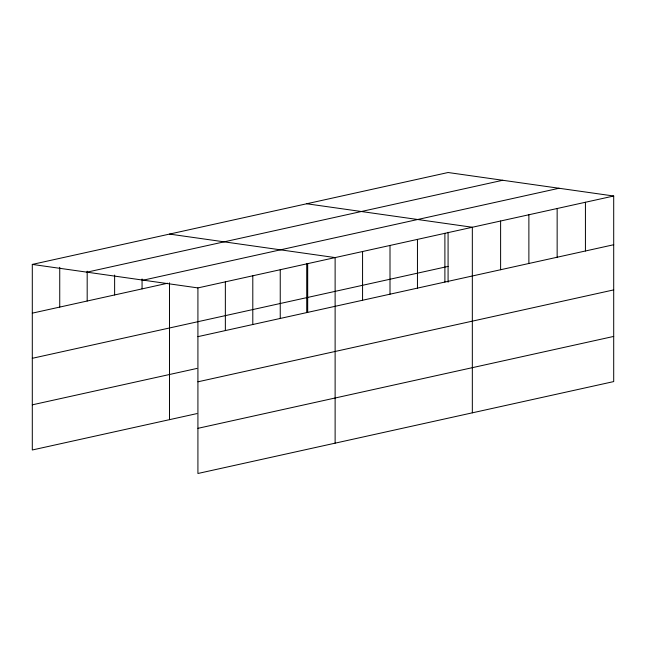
<?xml version="1.0" encoding="UTF-8"?>
<svg xmlns="http://www.w3.org/2000/svg" width="646" height="646" viewBox="0 0 646 646"><rect width="100%" height="100%" fill="white"/><g stroke="black" fill="none" stroke-linecap="round" stroke-linejoin="round"><path stroke-width="0.97" d="M196.949 413.593L32.3 449.987L32.3 264.416L448.082 172.514L613.7 196.013L613.7 381.584L197.918 473.486L197.918 287.914L613.7 196.013M169.51 282.819L169.51 419.658M448.082 282.237L448.082 232.285M86.952 272.168L502.741 180.266M143.259 280.162L559.048 188.252M32.3 313.149L167.548 283.255M32.3 358.304L448.082 266.402M197.918 336.647L613.7 244.737M32.3 404.832L196.949 368.438M197.918 381.802L613.7 289.901M197.918 428.33L613.7 336.421M306.721 203.765L472.331 227.255L472.331 412.826M169.51 234.086L335.121 257.584L335.121 443.156M32.3 264.416L197.918 287.914M585.429 202.263L585.429 250.987M557.151 208.513L557.151 257.237M528.88 214.755L528.88 263.487M500.61 221.005L500.61 269.737M444.892 233.319L444.892 282.052M417.453 239.391L417.453 288.116M390.006 245.456L390.006 294.188M362.567 251.52L362.567 300.253M307.682 263.649L307.682 312.381M306.721 263.528L306.721 312.494M280.243 269.721L280.243 318.446M252.796 275.785L252.796 324.51M225.357 281.85L225.357 330.582M142.063 278.943L142.063 288.883M114.625 275.059L114.625 294.947M87.186 271.183L87.186 301.02M59.739 267.307L59.739 307.084"/></g></svg>
